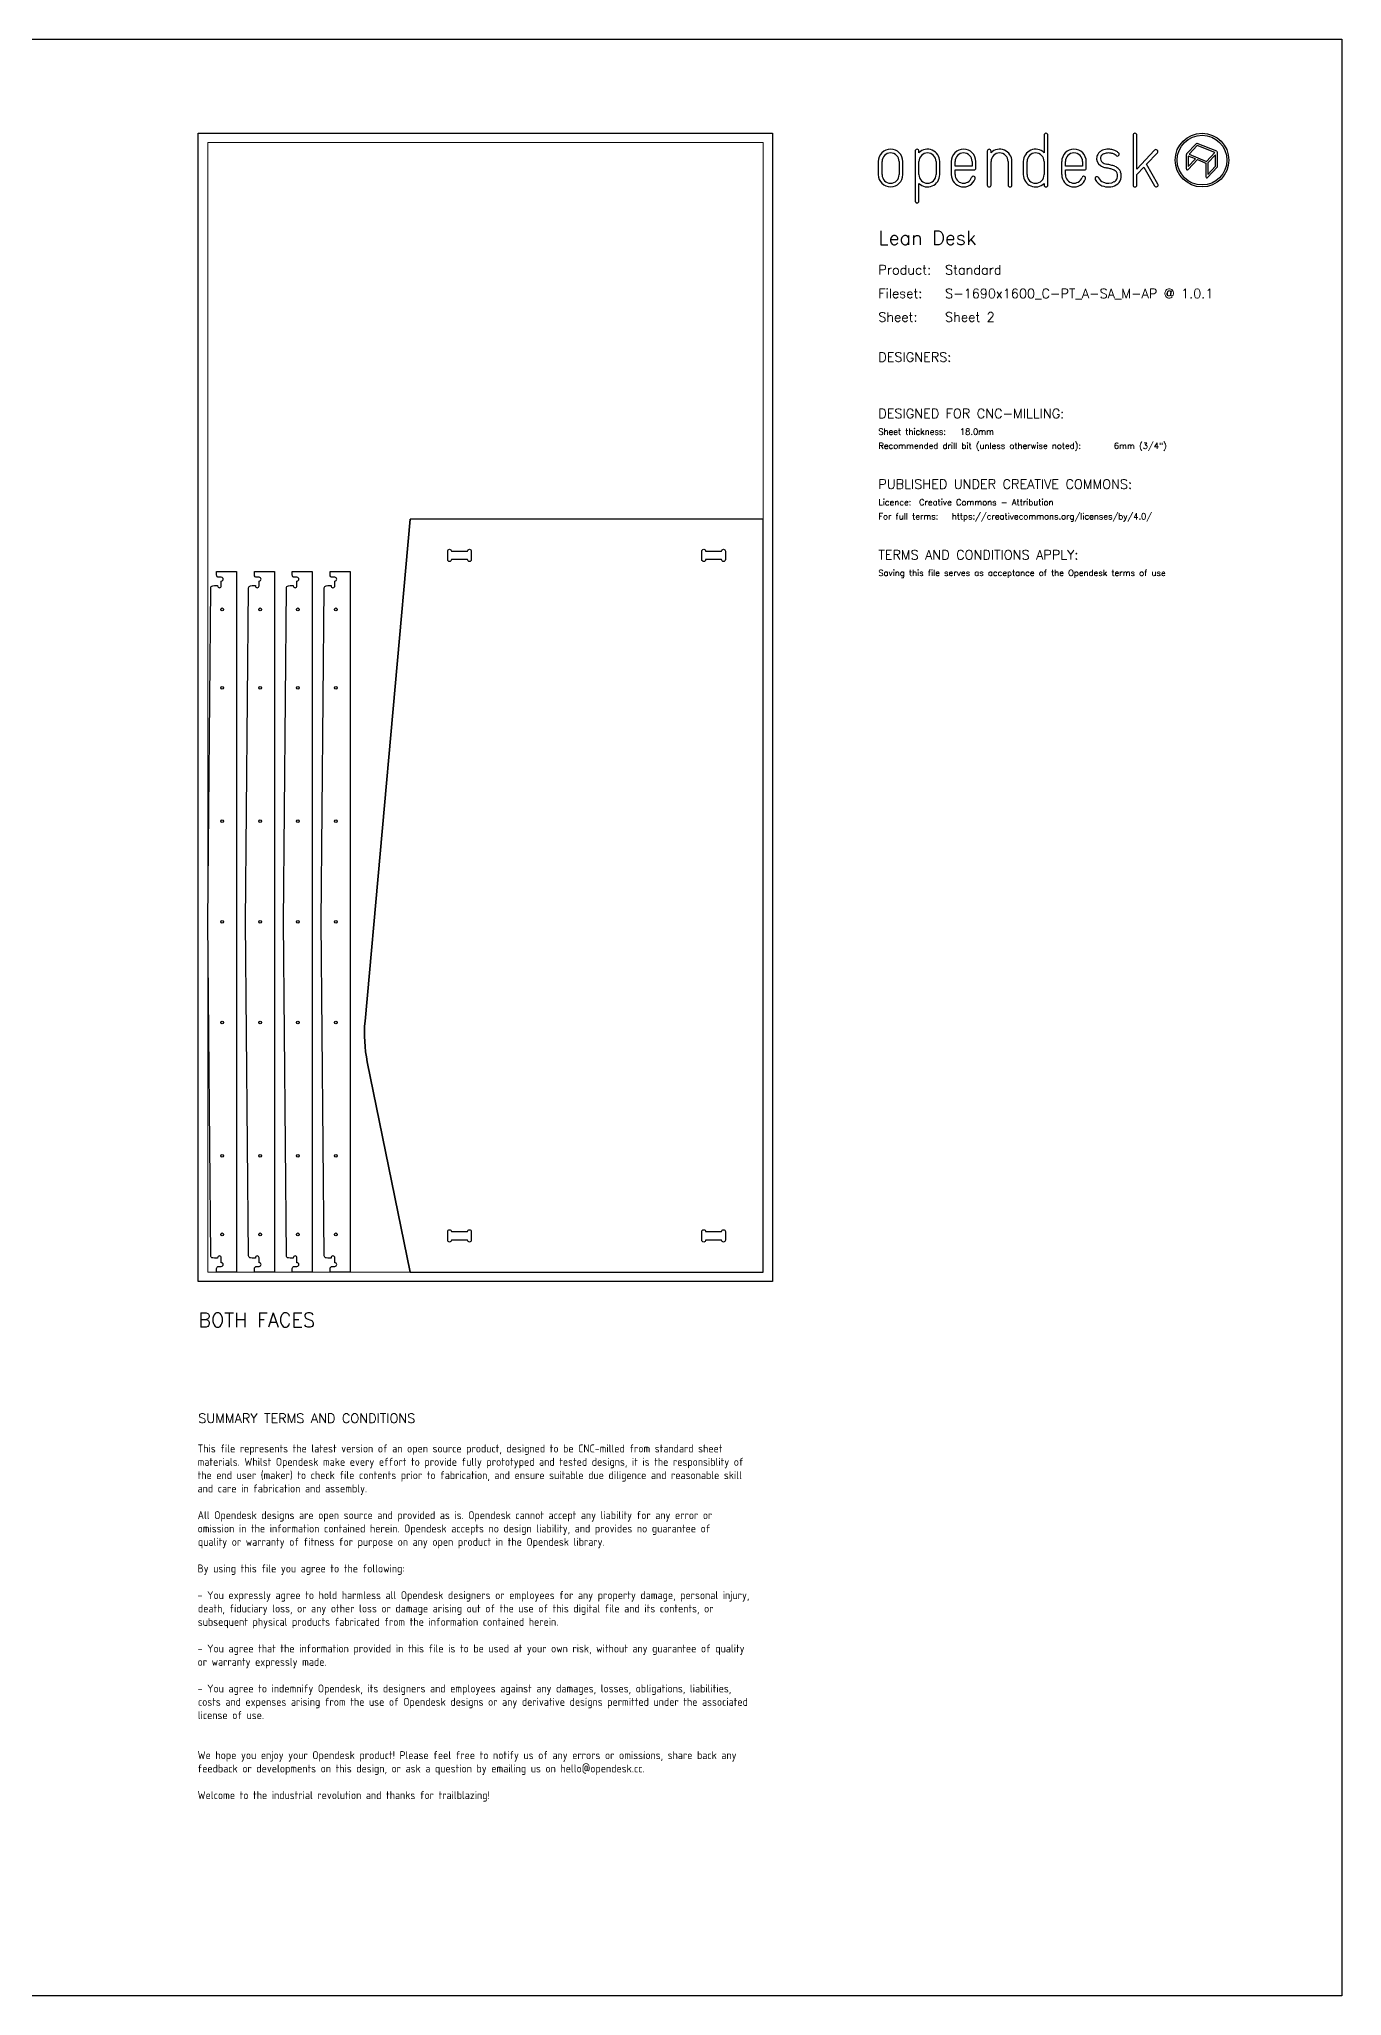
# Model space of a CAD drawing. Header units: millimetres. Extents: x -300 to 5880, y -300 to 4158.
# Drawn here: x 3112 to 5880, y 0 to 4158 of the extents above; entities that cross this region are included whole.
import ezdxf
from ezdxf.enums import TextEntityAlignment as Align

# ---------------------------------------------------------------- set-up
doc = ezdxf.new("R2010")
doc.units = ezdxf.units.MM
doc.layers.add('00-NOPRINT_TEXT', color=7, linetype='Continuous', lineweight=25)
doc.layers.add('00_NOPRINT_TOLERANCE', color=7, linetype='Continuous', lineweight=5)
for name, color, linetype, lineweight, true_color in [('BOARD_$TH-NOMINAL', 3, 'Continuous', 30, 0x00ff00), ('TOP-CUT-INSIDE_18.0MM', 1, 'Continuous', 25, 0xff1c00), ('TOP-CUT-OUTSIDE_18.0MM', 220, 'Continuous', 25, 0xff00d1), ('TOP-HOLE-6.0MM-DIAM_5.0MM', 220, 'Continuous', 25, 0xff00de)]:
    doc.layers.add(name, color=color, linetype=linetype, lineweight=lineweight, true_color=true_color)
doc.layers.add('REV-FILLET-ONLINE_3.0MM', color=216, linetype='Continuous', true_color=0x801770)
doc.layers.add('TOP-FILLET-ONLINE_3.0MM', color=220, linetype='Continuous', true_color=0xff00d9)
doc.styles.add('OD-ISOCP-17_221', font='isocp.shx')
doc.styles.add('OD-ISOCP-17_222', font='isocp.shx')
doc.styles.add('OD-ISOCP-17_223', font='isocp.shx')
doc.styles.add('OD-ISOCP-17_224', font='isocp.shx')
doc.styles.add('OD-ISOCP-17_225', font='isocp.shx')
doc.styles.add('OD-ISOCP-17_226', font='isocp.shx')
doc.styles.add('OD-ISOCP-17_227', font='isocp.shx')
doc.styles.add('OD-ISOCP-17_228', font='isocp.shx')
doc.styles.add('OD-ISOCP-17_229', font='isocp.shx')
doc.styles.add('OD-ISOCP-17_230', font='isocp.shx')
doc.styles.add('OD-ISOCP-17_231', font='isocp.shx')
doc.styles.add('OD-ISOCP-17_232', font='isocp.shx')
doc.styles.add('OD-ISOCP-17_233', font='isocp.shx')
doc.styles.add('OD-ISOCP-17_234', font='isocp.shx')
doc.styles.add('OD-ISOCP-17_235', font='isocp.shx')
doc.styles.add('OD-ISOCP-17_236', font='isocp.shx')
doc.styles.add('OD-ISOCP-17_237', font='isocp.shx')
doc.styles.add('OD-ISOCP-17_238', font='isocp.shx')
doc.styles.add('OD-ISOCP-17_239', font='isocp.shx')
doc.styles.add('OD-SIMPLEX-13_86', font='simplex.shx')
doc.styles.add('OD-SIMPLEX-20_82', font='simplex.shx')
doc.styles.add('OD-SIMPLEX-20_86', font='simplex.shx')
doc.styles.add('OD-SIMPLEX-30_83', font='simplex.shx')
doc.styles.add('OD-SIMPLEX-30_87', font='simplex.shx')

# ---------------------------------------------------------------- blocks, each defined once
blk = doc.blocks.new('Borders Opendesk_7')
at = {"layer": '00-NOPRINT_TEXT'}
for p, q in [((0, 4158), (5880, 4158)), ((5880, 4158), (5880, 0)), ((5247.4, 3954), (5247.4, 3916.7)), ((5255.3, 3848), (5255.3, 3954)), ((5436.4, 3954), (5436.4, 3848)), ((5444.4, 3881.9), (5444.4, 3954)), ((4973.4, 3920.1), (4973.4, 3814.1)), ((4981.3, 3916.7), (4981.3, 3920.1)), ((5126.6, 3920.1), (5126.6, 3848)), ((5134.5, 3916.7), (5134.5, 3920.1)), ((5482.1, 3922), (5444.4, 3881.9)), ((5464.8, 3892.1), (5487.9, 3916.6)), ((5549.5, 3912.6), (5549.5, 3882.2)), ((5570.5, 3935.8), (5550.1, 3914)), ((5553.7, 3909.6), (5553.7, 3887.4)), ((5568.8, 3903.5), (5553.7, 3909.6)), ((5572.6, 3931.9), (5555.2, 3913.4)), ((5555.2, 3913.4), (5592.6, 3898.3)), ((5610, 3916.9), (5572.6, 3931.9)), ((5614.4, 3919.6), (5572.8, 3936.3)), ((5592.6, 3898.3), (5610, 3916.9)), ((5611.5, 3912.4), (5595.2, 3895.1)), ((5611.5, 3888.1), (5611.5, 3912.4)), ((5615.7, 3887.3), (5615.7, 3917.6)), ((4895, 3898), (4895, 3870.1)), ((4902.9, 3870.1), (4902.9, 3898)), ((4939.3, 3898), (4939.3, 3870.1)), ((4947.3, 3870.1), (4947.3, 3898)), ((4981.3, 3870.1), (4981.3, 3898)), ((5017.7, 3898), (5017.7, 3870.1)), ((5025.6, 3870.1), (5025.6, 3898)), ((5050, 3898), (5050, 3870.1)), ((5058, 3888.1), (5058, 3898)), ((5094.4, 3888.1), (5058, 3888.1)), ((5058, 3870.1), (5058, 3880.1)), ((5058, 3880.1), (5098.3, 3880.1)), ((5094.4, 3898), (5094.4, 3888.1)), ((5102.3, 3884.1), (5102.3, 3898)), ((5134.5, 3848), (5134.5, 3898)), ((5170.9, 3898), (5170.9, 3848)), ((5178.9, 3848), (5178.9, 3898)), ((5203, 3898), (5203, 3870.1)), ((5211, 3870.1), (5211, 3898)), ((5247.4, 3898), (5247.4, 3870.1)), ((5284.6, 3898), (5284.6, 3870.1)), ((5292.6, 3888.1), (5292.6, 3898)), ((5329, 3888.1), (5292.6, 3888.1)), ((5292.6, 3870.1), (5292.6, 3880.1)), ((5292.6, 3880.1), (5332.9, 3880.1)), ((5329, 3898), (5329, 3888.1)), ((5336.9, 3884.1), (5336.9, 3898)), ((5444.4, 3870.4), (5459.1, 3886)), ((5444.4, 3848), (5444.4, 3870.4)), ((5459.1, 3886), (5482.1, 3846)), ((5489, 3850), (5464.8, 3892.1)), ((5553.1, 3880.8), (5572.9, 3901.9)), ((5553.7, 3887.4), (5568.8, 3903.5)), ((5572.9, 3901.9), (5591.1, 3894.5)), ((5591.1, 3894.5), (5591.1, 3865.5)), ((5594.7, 3864.1), (5615.1, 3885.8)), ((5595.2, 3895.1), (5595.2, 3870.7)), ((5595.2, 3870.7), (5611.5, 3888.1)), ((4981.3, 3814.1), (4981.3, 3851.4)), ((5247.4, 3851.4), (5247.4, 3848)), ((5880, 0), (0, 0))]:
    blk.add_line(p, q, dxfattribs=at)
for radius in [57, 52.9]:
    blk.add_circle((5582.9, 3901), radius, dxfattribs=at)
for centre, radius, start, end in [((5251.3, 3954), 3.97, 0, 180), ((5440.4, 3954), 3.97, 0, 180), ((4921.1, 3898), 26.1, 0, 180), ((4921.1, 3898), 18.2, 0, 180), ((4977.3, 3920.1), 3.97, 0, 180), ((4999.5, 3898), 26.1, 0, 134.1316), ((4999.5, 3898), 18.2, 0, 180), ((5076.2, 3898), 26.1, 0, 180), ((5076.2, 3898), 18.2, 0, 180), ((5130.6, 3920.1), 3.97, 0, 180), ((5152.7, 3898), 26.1, 0, 134.1316), ((5152.7, 3898), 18.2, 0, 180), ((5229.2, 3898), 26.1, 45.8684, 180), ((5229.2, 3898), 18.2, 0, 180), ((5310.8, 3898), 26.1, 0, 180), ((5310.8, 3898), 18.2, 0, 180), ((5377.2, 3904.5), 18.3, 167.0964, 235.8453), ((5375.9, 3904.8), 16.9, 150.5139, 167.0489), ((5377.5, 3903.4), 19, 138.9882, 149.267), ((5377.5, 3903.4), 19, 127.9168, 138.9882), ((5380.5, 3899.5), 24, 111.7012, 127.9168), ((5375.9, 3904.8), 8.99, 151.0519, 168.0238), ((5377.5, 3903.4), 11.1, 138.9882, 148.8091), ((5377.5, 3903.4), 11.1, 127.9168, 138.9882), ((5380.5, 3899.5), 16, 111.7012, 127.9168), ((5383.5, 3891.9), 32.1, 90, 111.7012), ((5383.5, 3891.9), 24.2, 90, 111.7012), ((5383.5, 3878.8), 45.3, 80.7104, 90), ((5383.5, 3878.8), 37.3, 80.7104, 90), ((5385.9, 3893.2), 22.7, 71.5035, 80.7104), ((5385.9, 3893.2), 30.7, 71.5035, 80.7104), ((5387.1, 3896.7), 19, 61.0356, 71.5035), ((5387.1, 3896.7), 26.9, 61.0356, 71.5035), ((5387.1, 3896.7), 19, 46.7983, 61.0356), ((5387.1, 3896.7), 26.9, 46.7983, 61.0356), ((5402.8, 3913.5), 3.97, 226.7983, 46.7983), ((5485, 3919.3), 3.97, 316.7135, 136.7135), ((5551.6, 3912.6), 2.06, 136.7696, 180), ((5572, 3934.4), 2.06, 68.0714, 136.7696), ((5613.6, 3917.6), 2.06, 0, 68.0714), ((4921.1, 3870.1), 26.1, 180, 0), ((4921.1, 3870.1), 18.2, 180, 0), ((4999.5, 3870.1), 18.2, 180, 0), ((4999.5, 3870.1), 26.1, 225.8684, 0), ((5076.2, 3870.1), 26.1, 180, 340.0258), ((5076.2, 3870.1), 18.2, 180, 340.0258), ((5098.3, 3884.1), 3.97, 270, 0), ((5229.2, 3870.1), 26.1, 180, 314.1316), ((5229.2, 3870.1), 18.2, 180, 0), ((5310.8, 3870.1), 26.1, 180, 340.0258), ((5310.8, 3870.1), 18.2, 180, 340.0258), ((5332.9, 3884.1), 3.97, 270, 0), ((5377.2, 3904.5), 10.3, 167.9603, 235.8613), ((5382, 3911.6), 26.9, 235.8511, 248.0912), ((5382, 3911.6), 18.9, 235.8511, 248.0912), ((5388.7, 3928.4), 44.9, 248.0912, 257.5385), ((5388.7, 3928.4), 37, 248.0912, 257.5385), ((5300, 3526.6), 366.5, 76.1947, 77.5385), ((5300, 3526.6), 374.5, 76.1947, 77.5385), ((5372.7, 3822.5), 61.9, 69.1442, 76.1947), ((5372.7, 3822.5), 69.8, 69.1442, 76.1947), ((5389.5, 3866.6), 14.6, 38.9291, 69.1442), ((5389.5, 3866.6), 22.5, 38.9291, 69.1442), ((5393.9, 3870.2), 8.99, 17.5834, 38.9291), ((5385.6, 3867.6), 17.6, 343.8033, 17.5834), ((5393.9, 3870.2), 16.9, 17.5834, 38.9291), ((5385.6, 3867.6), 25.5, 343.8033, 17.5834), ((5551.6, 3882.2), 2.06, 180, 316.7696), ((5613.6, 3887.3), 2.06, 316.7696, 0), ((5097, 3862.6), 3.97, 340.0258, 160.0258), ((5130.6, 3848), 3.97, 180, 0), ((5174.9, 3848), 3.97, 180, 0), ((5251.3, 3848), 3.97, 180, 0), ((5331.6, 3862.6), 3.97, 340.0258, 160.0258), ((5359.7, 3861.7), 3.97, 24.786, 204.786), ((5380.2, 3871.2), 26.6, 204.786, 247.9544), ((5380.2, 3871.2), 18.7, 204.786, 247.9544), ((5383.5, 3879.3), 35.4, 247.9544, 298.2026), ((5383.5, 3879.3), 27.4, 247.9544, 298.2026), ((5390.6, 3866.1), 12.5, 298.2026, 343.8033), ((5390.6, 3866.1), 20.4, 298.2026, 343.8033), ((5440.4, 3848), 3.97, 180, 0), ((5485.5, 3848), 3.97, 209.8417, 29.8417), ((5593.2, 3865.5), 2.06, 180, 316.7696), ((4977.3, 3814.1), 3.97, 180, 0)]:
    blk.add_arc(centre, radius, start, end, dxfattribs=at)
at = {"layer": '00_NOPRINT_TOLERANCE'}
for p, q in [((3450, 3958), (4670, 3958)), ((3450, 1518), (3450, 3958)), ((4670, 3958), (4670, 1518)), ((3470, 3938), (4650, 3938)), ((3470, 1538), (3470, 3938)), ((4650, 3938), (4650, 1538)), ((4670, 1518), (3450, 1518)), ((4650, 1538), (3470, 1538))]:
    blk.add_line(p, q, dxfattribs=at)
at = {"layer": 'BOARD_$TH-NOMINAL'}
for p, q in [((3450, 3958), (4670, 3958)), ((3450, 1518), (3450, 3958)), ((4670, 3958), (4670, 1518)), ((4670, 1518), (3450, 1518))]:
    blk.add_line(p, q, dxfattribs=at)
at = {"layer": '00-NOPRINT_TEXT'}
for s, height, style, p in [('Lean Desk', 30, 'OD-SIMPLEX-30_83', (4895, 3720.9)), ('Product:', 20, 'OD-SIMPLEX-20_82', (4895, 3657.9)), ('Standard', 20, 'OD-SIMPLEX-20_82', (5036.9, 3657.9)), ('Fileset:', 20, 'OD-SIMPLEX-20_82', (4895, 3607.7)), ('S-1690x1600_C-PT_A-SA_M-AP @ 1.0.1', 20, 'OD-SIMPLEX-20_82', (5036.9, 3607.6)), ('Sheet:', 20, 'OD-SIMPLEX-20_82', (4895, 3557.4)), ('Sheet 2', 20, 'OD-SIMPLEX-20_82', (5036.9, 3557.5)), ('DESIGNERS:', 20, 'OD-SIMPLEX-20_82', (4895, 3472.4)), ('DESIGNED FOR CNC-MILLING:', 20, 'OD-SIMPLEX-20_82', (4895, 3352.4)), ('Sheet thickness:', 13, 'OD-SIMPLEX-13_86', (4895, 3317.4)), ('18.0mm', 13, 'OD-SIMPLEX-13_86', (5068.3, 3317.4)), ('Recommended drill bit (unless otherwise noted):', 13, 'OD-SIMPLEX-13_86', (4895, 3287.4)), ('6mm (3/4")', 13, 'OD-SIMPLEX-13_86', (5395.5, 3287.4)), ('PUBLISHED UNDER CREATIVE COMMONS:', 20, 'OD-SIMPLEX-20_82', (4895, 3202.4)), ('Licence:', 13, 'OD-SIMPLEX-13_86', (4895, 3167.4)), ('Creative Commons - Attribution', 13, 'OD-SIMPLEX-13_86', (4981.5, 3167.4)), ('For full terms:', 13, 'OD-SIMPLEX-13_86', (4895, 3137.4)), ('https://creativecommons.org/licenses/by/4.0/', 13, 'OD-SIMPLEX-13_86', (5051.1, 3137.4)), ('TERMS AND CONDITIONS APPLY:', 20, 'OD-SIMPLEX-20_82', (4895, 3052.3)), ('Saving this file serves as acceptance of the Opendesk terms of use ', 13, 'OD-SIMPLEX-13_86', (4895, 3017.3))]:
    blk.add_text(s, height=height, dxfattribs=dict(at, style=style)).set_placement(p)
at = {"layer": '00-NOPRINT_TEXT', "color": 7}
for s, height, style, p in [('BOTH FACES', 30, 'OD-SIMPLEX-30_87', (3450, 1451.3)), ('SUMMARY TERMS AND CONDITIONS', 20, 'OD-SIMPLEX-20_86', (3450, 1237.4))]:
    blk.add_text(s, height=height, dxfattribs=dict(at, style=style)).set_placement(p, align=Align.TOP_LEFT)
for s, style, p in [('This file represents the latest version of an open source product, designed to be CNC-milled from standard sheet', 'OD-ISOCP-17_221', (3448.5, 1154.7)), ('materials. Whilst Opendesk make every effort to provide fully prototyped and tested designs, it is the responsiblity of', 'OD-ISOCP-17_222', (3448.5, 1126.3)), ('the end user (maker) to check file contents prior to fabrication, and ensure suitable due diligence and reasonable skill', 'OD-ISOCP-17_223', (3448.5, 1098)), ('and care in fabrication and assembly.', 'OD-ISOCP-17_224', (3448.5, 1069.7)), ('All Opendesk designs are open source and provided as is. Opendesk cannot accept any liability for any error or', 'OD-ISOCP-17_225', (3448.5, 1013)), ('omission in the information contained herein. Opendesk accepts no design liability, and provides no guarantee of', 'OD-ISOCP-17_226', (3448.5, 984.7)), ('quality or warranty of fitness for purpose on any open product in the Opendesk library.', 'OD-ISOCP-17_227', (3449.1, 956.3)), ('By using this file you agree to the following:', 'OD-ISOCP-17_228', (3448.5, 899.7)), ('- You expressly agree to hold harmless all Opendesk designers or employees for any property damage, personal injury,', 'OD-ISOCP-17_229', (3448.5, 843)), ('death, fiduciary loss, or any other loss or damage arising out of the use of this digital file and its contents, or', 'OD-ISOCP-17_230', (3449.1, 814.7)), ('subsequent physical products fabricated from the information contained herein.', 'OD-ISOCP-17_231', (3449, 786.3)), ('- You agree that the information provided in this file is to be used at your own risk, without any guarantee of quality', 'OD-ISOCP-17_232', (3448.5, 729.7)), ('or warranty expressly made.', 'OD-ISOCP-17_233', (3448.5, 701.3)), ('- You agree to indemnify Opendesk, its designers and employees against any damages, losses, obligations, liabilities,', 'OD-ISOCP-17_234', (3448.5, 644.7)), ('costs and expenses arising from the use of Opendesk designs or any derivative designs permitted under the associated', 'OD-ISOCP-17_235', (3449.1, 616.3)), ('license of use.', 'OD-ISOCP-17_236', (3448.8, 588)), ('We hope you enjoy your Opendesk product! Please feel free to notify us of any errors or omissions, share back any', 'OD-ISOCP-17_237', (3448.5, 503)), ('feedback or developments on this design, or ask a question by emailing us on hello@opendesk.cc.', 'OD-ISOCP-17_238', (3448.5, 474.7)), ('Welcome to the industrial revolution and thanks for trailblazing!', 'OD-ISOCP-17_239', (3448.5, 418))]:
    blk.add_text(s, height=17, dxfattribs=dict(at, style=style)).set_placement(p)

msp = doc.modelspace()

# ---------------------------------------------------------------- linework, layer by layer
at = {"layer": 'REV-FILLET-ONLINE_3.0MM', "extrusion": (1e-16, 0, -1)}
msp.add_line((4650, 1538), (4650, 3138), dxfattribs=at)
msp.add_lwpolyline([(-3900, 1538), (-3809.1, 1984.7, 0.072682), (-3804.3, 2071.4), (-3900, 3138)], format="xyb", dxfattribs=at)
at = {"layer": 'TOP-CUT-INSIDE_18.0MM'}
for points in [[(4030.1, 3070.1), (4030.1, 3051.9, -1), (4022.1, 3051.9), (3987.9, 3051.9, -1), (3979.9, 3051.9), (3979.9, 3070.1, -1), (3987.9, 3070.1), (4022.1, 3070.1, -1)], [(4519.9, 3070.1, -1), (4527.9, 3070.1), (4562.1, 3070.1, -1), (4570.1, 3070.1), (4570.1, 3051.9, -1), (4562.1, 3051.9), (4527.9, 3051.9, -1), (4519.9, 3051.9)], [(4030.1, 1624.1), (4030.1, 1605.9, -1), (4022.1, 1605.9), (3987.9, 1605.9, -1), (3979.9, 1605.9), (3979.9, 1624.1, -1), (3987.9, 1624.1), (4022.1, 1624.1, -1)], [(4570.1, 1624.1), (4570.1, 1605.9, -1), (4562.1, 1605.9), (4527.9, 1605.9, -1), (4519.9, 1605.9), (4519.9, 1624.1, -1), (4527.9, 1624.1), (4562.1, 1624.1, -1)]]:
    msp.add_lwpolyline(points, format="xyb", close=True, dxfattribs=at)
at = {"layer": 'TOP-CUT-OUTSIDE_18.0MM'}
for points in [[(3809.1, 1984.7), (3900, 1538), (4650, 1538), (4650, 3138), (3900, 3138), (3804.3, 2071.4, 0.072682)], [(3488.9, 1545.5, -0.414214), (3493.4, 1550), (3498.9, 1550, 1), (3498.9, 1558), (3498.9, 1568.2, 1), (3490.9, 1568.2), (3490.9, 1567.6), (3484.4, 1567.6), (3480.6, 1568.2, -0.389731), (3476.4, 1572.6), (3470, 2282.2), (3476.4, 2991.8, -0.389731), (3480.6, 2996.2), (3484.4, 2996.8), (3490.9, 2996.8), (3490.9, 2996.2, 1), (3498.9, 2996.2), (3498.9, 3006.4, 1), (3498.9, 3014.4), (3493.4, 3014.4, -0.414214), (3488.9, 3018.9), (3488.9, 3026.4), (3531.4, 3026.4), (3531.4, 1538), (3488.9, 1538)], [(3569.3, 1545.5, -0.414214), (3573.8, 1550), (3579.3, 1550, 1), (3579.3, 1558), (3579.3, 1568.2, 1), (3571.3, 1568.2), (3571.3, 1567.6), (3564.8, 1567.6), (3561, 1568.2, -0.389731), (3556.8, 1572.6), (3550.4, 2282.2), (3556.8, 2991.8, -0.389731), (3561, 2996.2), (3564.8, 2996.8), (3571.3, 2996.8), (3571.3, 2996.2, 1), (3579.3, 2996.2), (3579.3, 3006.4, 1), (3579.3, 3014.4), (3573.8, 3014.4, -0.414214), (3569.3, 3018.9), (3569.3, 3026.4), (3611.8, 3026.4), (3611.8, 1538), (3569.3, 1538)], [(3649.7, 1545.5, -0.414214), (3654.2, 1550), (3659.7, 1550, 1), (3659.7, 1558), (3659.7, 1568.2, 1), (3651.7, 1568.2), (3651.7, 1567.6), (3645.2, 1567.6), (3641.4, 1568.2, -0.389731), (3637.2, 1572.6), (3630.8, 2282.2), (3637.2, 2991.8, -0.389731), (3641.4, 2996.2), (3645.2, 2996.8), (3651.7, 2996.8), (3651.7, 2996.2, 1), (3659.7, 2996.2), (3659.7, 3006.4, 1), (3659.7, 3014.4), (3654.2, 3014.4, -0.414214), (3649.7, 3018.9), (3649.7, 3026.4), (3692.2, 3026.4), (3692.2, 1538), (3649.7, 1538)], [(3730.1, 1545.5, -0.414214), (3734.6, 1550), (3740.1, 1550, 1), (3740.1, 1558), (3740.1, 1568.2, 1), (3732.1, 1568.2), (3732.1, 1567.6), (3725.5, 1567.6), (3721.8, 1568.2, -0.389731), (3717.6, 1572.6), (3711.2, 2282.2), (3717.6, 2991.8, -0.389731), (3721.8, 2996.2), (3725.5, 2996.8), (3732.1, 2996.8), (3732.1, 2996.2, 1), (3740.1, 2996.2), (3740.1, 3006.4, 1), (3740.1, 3014.4), (3734.6, 3014.4, -0.414214), (3730.1, 3018.9), (3730.1, 3026.4), (3772.6, 3026.4), (3772.6, 1538), (3730.1, 1538)]]:
    msp.add_lwpolyline(points, format="xyb", close=True, dxfattribs=at)
at = {"layer": 'TOP-FILLET-ONLINE_3.0MM'}
msp.add_line((4650, 1538), (4650, 3138), dxfattribs=at)
msp.add_lwpolyline([(3900, 3138), (3804.3, 2071.4, 0.072682), (3809.1, 1984.7), (3900, 1538)], format="xyb", dxfattribs=at)
at = {"layer": 'TOP-HOLE-6.0MM-DIAM_5.0MM'}
for centre in [(3500.9, 2946.2), (3581.3, 2946.2), (3661.7, 2946.2), (3742.1, 2946.2), (3500.9, 2779.5), (3581.3, 2779.5), (3661.7, 2779.5), (3742.1, 2779.5), (3500.9, 2496.2), (3581.3, 2496.2), (3661.7, 2496.2), (3742.1, 2496.2), (3500.9, 2282.2), (3581.3, 2282.2), (3661.7, 2282.2), (3742.1, 2282.2), (3500.9, 2068.2), (3581.3, 2068.2), (3661.7, 2068.2), (3742.1, 2068.2), (3500.9, 1784.9), (3581.3, 1784.9), (3661.7, 1784.9), (3742.1, 1784.9), (3500.9, 1618.2), (3581.3, 1618.2), (3661.7, 1618.2), (3742.1, 1618.2)]:
    msp.add_circle(centre, 3, dxfattribs=at)

# ---------------------------------------------------------------- block references
msp.add_blockref('Borders Opendesk_7', (0, 0))

doc.saveas('drawing.dxf')
